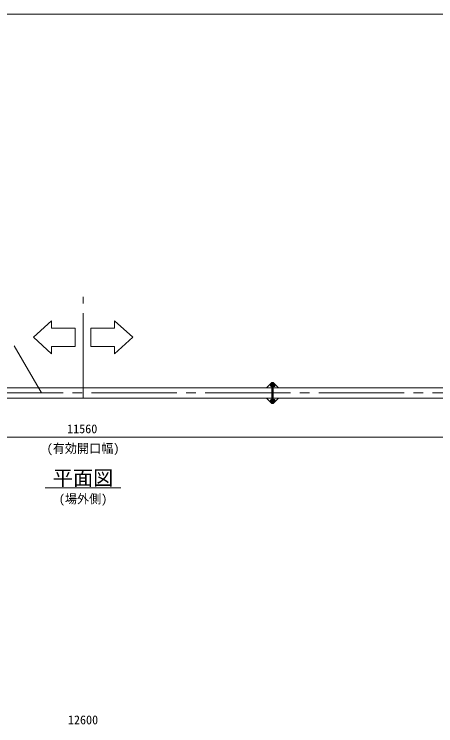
# Model space of a CAD drawing. Units: millimetres, scale not verified. Extents: x -12090 to 12090, y -18325 to 18325.
# Drawn here: x -4254 to -249, y -8438 to -1675 of the extents above; entities that cross this region are included whole.
import ezdxf
from ezdxf.enums import TextEntityAlignment as Align

# ---------------------------------------------------------------- set-up
doc = ezdxf.new("R2010")
doc.units = ezdxf.units.MM
doc.header["$LTSCALE"] = 90
doc.linetypes.add('CHAIN2', pattern=[12, 9, -1, 1, -1])
for name, color, linetype, lineweight in [('0-6_ﾎﾞﾙﾄ類', 134, 'Continuous', 18), ('0-A_図面枠', 134, 'Continuous', 18), ('0-B_寸法', 134, 'Continuous', 18), ('1-5_中間梁36', 134, 'Continuous', 18), ('1-6_通芯', 134, 'CHAIN2', 18), ('1-B_文字', 134, 'Continuous', 18), ('1-D_連結用梁45', 134, 'Continuous', 18)]:
    doc.layers.add(name, color=color, linetype=linetype, lineweight=lineweight)
doc.styles.add('ＭＳ ゴシック', font='')
doc.styles.get('ＭＳ ゴシック').set_extended_font_data('MS Gothic')

msp = doc.modelspace()

# ---------------------------------------------------------------- linework, layer by layer
at = {"layer": '0-6_ﾎﾞﾙﾄ類'}
for p, q in [((-1818.89, -5193), (-1820.89, -5195)), ((-1820.89, -5205), (-1820.89, -5195)), ((-1818.89, -5207), (-1820.89, -5205)), ((-1817.5, -5194.2), (-1820.1, -5194.2)), ((-1817.5, -5205.8), (-1820.1, -5205.8)), ((-1818.89, -5207), (-1818.89, -5193)), ((-1817.5, -5193), (-1818.89, -5193)), ((-1817.5, -5207), (-1818.89, -5207)), ((-1817.5, -5189.5), (-1815.87, -5187.88)), ((-1817.5, -5210.5), (-1817.5, -5189.5)), ((-1815.87, -5193.94), (-1808.5, -5193.94)), ((-1815.87, -5206.06), (-1808.5, -5206.06)), ((-1788.89, -5199.19), (-1791.89, -5200)), ((-1788.89, -5200), (-1791.89, -5200.8)), ((-1781.51, -5193.94), (-1788.89, -5193.94)), ((-1781.51, -5206.06), (-1788.89, -5206.06)), ((-1817.5, -5210.5), (-1815.87, -5212.12)), ((-1779.89, -5210.5), (-1781.51, -5212.12)), ((-1817.5, -5339.5), (-1815.87, -5337.87)), ((-1817.5, -5360.5), (-1817.5, -5339.5)), ((-1818.89, -5343), (-1820.89, -5345)), ((-1820.89, -5355), (-1820.89, -5345)), ((-1818.89, -5357), (-1820.89, -5355)), ((-1817.5, -5344.2), (-1820.1, -5344.2)), ((-1817.5, -5355.8), (-1820.1, -5355.8)), ((-1818.89, -5357), (-1818.89, -5343)), ((-1817.5, -5343), (-1818.89, -5343)), ((-1817.5, -5357), (-1818.89, -5357)), ((-1817.5, -5360.5), (-1815.87, -5362.13)), ((-1815.87, -5343.94), (-1808.5, -5343.94)), ((-1815.87, -5356.06), (-1808.5, -5356.06)), ((-1788.89, -5349.19), (-1791.89, -5350)), ((-1788.89, -5350), (-1791.89, -5350.81)), ((-1781.51, -5343.94), (-1788.89, -5343.94)), ((-1781.51, -5356.06), (-1788.89, -5356.06)), ((-1779.89, -5360.5), (-1781.51, -5362.13))]:
    msp.add_line(p, q, dxfattribs=at)
for points in [[(-1815.87, -5187.88), (-1808.5, -5187.88), (-1808.5, -5212.12), (-1815.87, -5212.12)], [(-1781.51, -5187.88), (-1788.89, -5187.88), (-1788.89, -5212.12), (-1781.51, -5212.12)], [(-1779.89, -5210.5), (-1779.89, -5189.5), (-1781.51, -5187.88)], [(-1815.87, -5337.87), (-1808.5, -5337.87), (-1808.5, -5362.13), (-1815.87, -5362.13)], [(-1781.51, -5337.87), (-1788.89, -5337.87), (-1788.89, -5362.13), (-1781.51, -5362.13)], [(-1779.89, -5360.5), (-1779.89, -5339.5), (-1781.51, -5337.87)]]:
    msp.add_lwpolyline(points, dxfattribs=at)
for points in [[(-1808.5, -5211), (-1808.5, -5189), (-1806.19, -5189), (-1806.19, -5211)], [(-1791.89, -5189), (-1791.89, -5211), (-1794.2, -5211), (-1794.2, -5189)], [(-1791.89, -5188.65), (-1791.89, -5211.35), (-1788.89, -5211.35), (-1788.89, -5188.65)], [(-1808.5, -5361), (-1808.5, -5339), (-1806.19, -5339), (-1806.19, -5361)], [(-1791.89, -5339), (-1791.89, -5361), (-1794.2, -5361), (-1794.2, -5339)], [(-1791.89, -5338.65), (-1791.89, -5361.35), (-1788.89, -5361.35), (-1788.89, -5338.65)]]:
    msp.add_lwpolyline(points, close=True, dxfattribs=at)
for centre, radius, start, end in [((-1805.37, -5200), 12.12, 150, 210), ((-1812.83, -5190.9), 4.28, 135, 225), ((-1812.83, -5209.09), 4.28, 135, 225), ((-1784.55, -5190.9), 4.28, 315, 45), ((-1792.02, -5200), 12.12, 330, 30), ((-1784.55, -5209.09), 4.28, 315, 45), ((-1812.83, -5340.91), 4.28, 135, 225), ((-1784.55, -5340.91), 4.28, 315, 45), ((-1805.37, -5350), 12.12, 150, 210), ((-1812.83, -5359.09), 4.28, 135, 225), ((-1792.02, -5350), 12.12, 330, 30), ((-1784.55, -5359.09), 4.28, 315, 45)]:
    msp.add_arc(centre, radius, start, end, dxfattribs=at)
at = {"layer": '0-A_図面枠'}
msp.add_lwpolyline([(-12090.19, -1675), (12059.81, -1675), (12059.81, -18325), (-12090.19, -18325)], close=True, dxfattribs=at)
at = {"layer": '0-B_寸法'}
msp.add_line((2105.81, -5695), (-9322.19, -5695), dxfattribs=at)
at = {"layer": '1-5_中間梁36'}
for points in [[(-1806.19, -5225), (-1856.2, -5225), (-1806.19, -5175)], [(-1806.19, -5375), (-1806.19, -5175), (-1800.19, -5175), (-1800.19, -5375)], [(-5394.19, -5325), (-1806.19, -5325), (-1806.19, -5225), (-5394.19, -5225)], [(-1806.19, -5325), (-1856.2, -5325), (-1806.19, -5375)]]:
    msp.add_lwpolyline(points, close=True, dxfattribs=at)
at = {"layer": '1-6_通芯'}
for p, q in [((-3600.19, -5325), (-3600.19, -4362.11)), ((-10000.2, -5275), (4240.81, -5275))]:
    msp.add_line(p, q, dxfattribs=at)
at = {"layer": '1-B_文字'}
msp.add_line((-3960.19, -6175), (-3240.19, -6175), dxfattribs=at)
for points in [[(-4071.99, -4745.24), (-3898.69, -4588.32), (-3898.69, -4657.8), (-3674.72, -4657.8), (-3674.72, -4833.02), (-3898.69, -4833.02), (-3898.69, -4902.49)], [(-3128.4, -4745.24), (-3301.69, -4588.32), (-3301.69, -4657.8), (-3525.66, -4657.8), (-3525.66, -4833.02), (-3301.69, -4833.02), (-3301.69, -4902.49)]]:
    msp.add_lwpolyline(points, close=True, dxfattribs=at)
msp.add_lwpolyline([(-3994.21, -5275), (-4253.54, -4825.82), (-4253.98, -4825.82)], dxfattribs=at)
at = {"layer": '1-D_連結用梁45'}
for points in [[(-1800.19, -5175), (-1800.19, -5375), (-1794.2, -5375), (-1794.2, -5175)], [(-1794.2, -5225), (-1744.19, -5225), (-1794.2, -5175)], [(-1794.2, -5325), (2799.81, -5325), (2799.81, -5225), (-1794.2, -5225)], [(-1794.2, -5325), (-1744.19, -5325), (-1794.2, -5375)]]:
    msp.add_lwpolyline(points, close=True, dxfattribs=at)

# ---------------------------------------------------------------- texts
at = {"layer": '0-B_寸法', "style": 'ＭＳ ゴシック'}
for s, p in [('11560', (-3752.19, -5683.12)), ('(有効開口幅)', (-3945.79, -5869.72)), ('12600', (-3744.19, -8449.52))]:
    msp.add_text(s, height=84.46, dxfattribs=at).set_placement(p, align=Align.BOTTOM_LEFT)
at = {"layer": '1-B_文字', "style": 'ＭＳ ゴシック'}
for s, height, p in [('平面図', 140.8, (-3888.19, -6194.2)), ('(場外側)', 84.46, (-3830.59, -6349.72))]:
    msp.add_text(s, height=height, dxfattribs=at).set_placement(p, align=Align.BOTTOM_LEFT)

doc.saveas('drawing.dxf')
